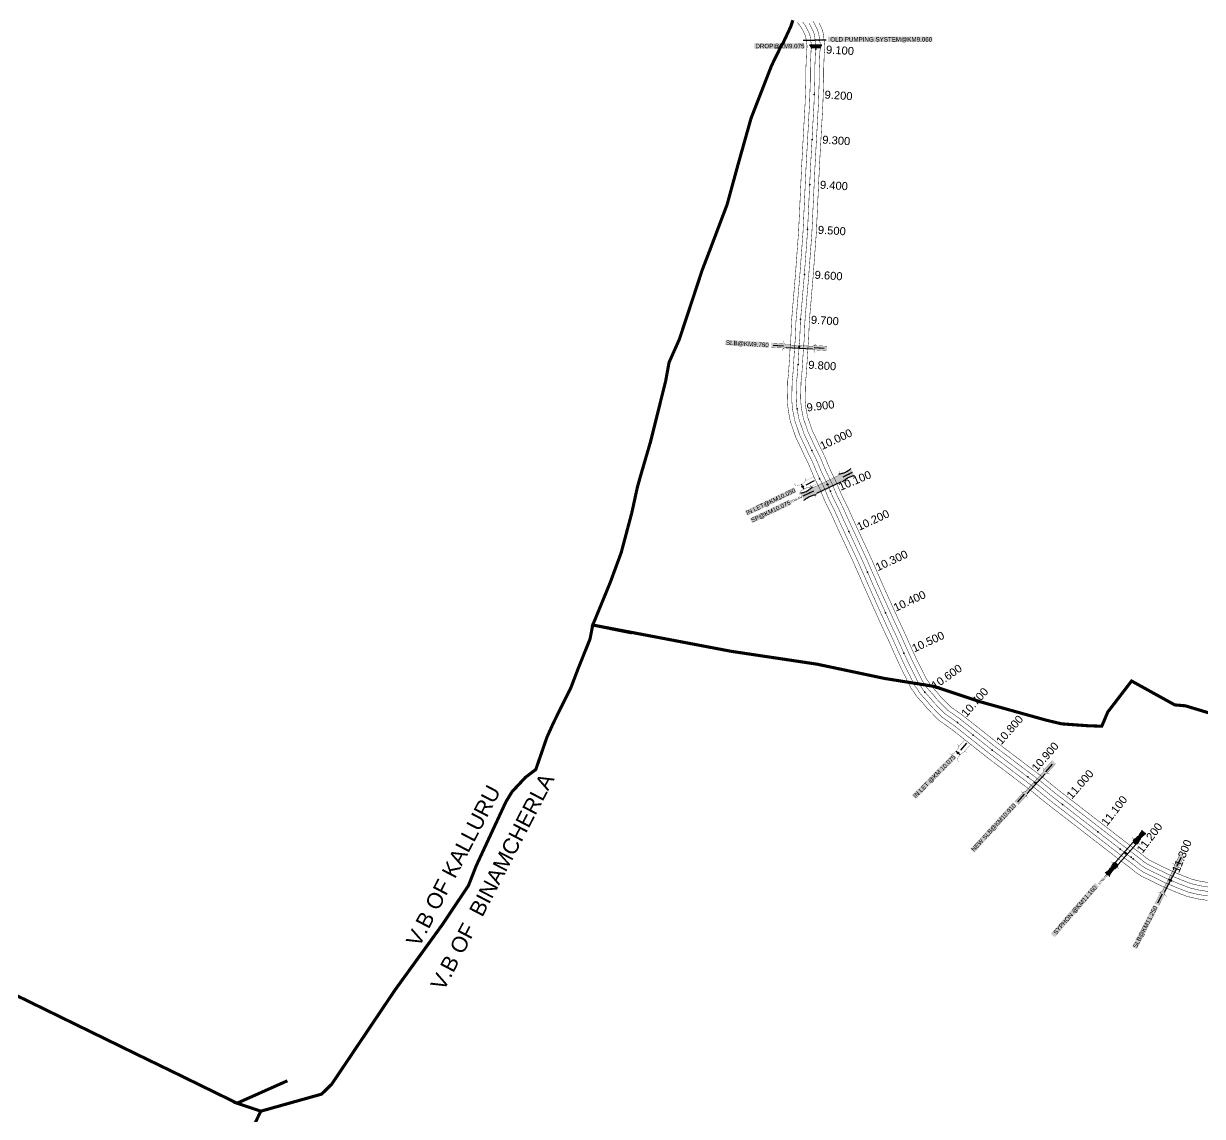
# Model space of a CAD drawing. Header units: inches. Extents: x 174104 to 230935, y 1583276 to 1631460.
# Drawn here: x 183449 to 186101, y 1613856 to 1616314 of the extents above; entities that cross this region are included whole.
import ezdxf
from ezdxf.enums import TextEntityAlignment as Align

# ---------------------------------------------------------------- set-up
doc = ezdxf.new("R2010")
doc.units = ezdxf.units.IN
doc.header["$LTSCALE"] = 15
doc.header["$MEASUREMENT"] = 0
doc.linetypes.add('ACAD_ISO02W100', pattern=[15, 12, -3])
doc.linetypes.add('HIDDEN2', pattern=[0.1875, 0.125, -0.0625])
for name, color, linetype in [('CANAL1', 7, 'Continuous'), ('CSMark', 72, 'Continuous'), ('STRUCTURE', 5, 'Continuous'), ('text2', 7, 'Continuous'), ('VB', 72, 'Continuous'), ('VILLAGE BOUNDRY', 5, 'Continuous')]:
    doc.layers.add(name, color=color, linetype=linetype)
doc.styles.get("Standard").update_dxf_attribs({"font": 'arial.ttf'})
doc.dimstyles.get("Standard").update_dxf_attribs({"dimtxt": 0.18, "dimasz": 0.18, "dimexe": 0.18, "dimexo": 0.0625, "dimgap": 0.09, "dimtad": 0, "dimtih": 1, "dimtoh": 1, "dimdec": 4, "dimzin": 0, "dimdsep": 46, "dimtxsty": 'Standard', "dimcen": 0.09, "dimadec": 0, "dimazin": 0, "dimtfac": 1, "dimtdec": 4, "dimtofl": 0, "dimtmove": 0, "dimatfit": 3, "dimfxl": 1, "dimtolj": 1, "dimtzin": 0, "dimarcsym": 0})

# ---------------------------------------------------------------- blocks, each defined once
blk = doc.blocks.new('DROP')
h = blk.add_hatch()
h.set_pattern_fill('ANSI31', color=1, scale=10, angle=45)
h.set_pattern_definition([(90, (-324.4107, -25.7687), (-1.25, 0), [])])
h.paths.add_polyline_path([(-9.9, -4.3), (-13.8, 4.1), (13.8, 4.1), (10.2, -4.3)])
at = {"layer": 'STRUCTURE', "color": 5, "const_width": 0.49}
blk.add_lwpolyline([(-9.9, -4.3), (-13.8, 4.1), (13.8, 4.1), (10.2, -4.3), (-9.9, -4.3)], dxfattribs=at)
at = {"layer": 'STRUCTURE', "color": 5}
blk.add_circle((0, 0), 1.33, dxfattribs=at)
blk = doc.blocks.new('SLB')
at = {"layer": 'STRUCTURE'}
h = blk.add_hatch(dxfattribs=at)
h.set_pattern_fill('DOTS', color=6, scale=20, angle=320.3722, style=0)
h.set_pattern_definition([(320.372247934, (-159.4327, -72.9564), (1.2786241598, 0.5641323054), [0, -1.25])])
h.paths.add_polyline_path([(769699.5, 1706871.1), (769699.5, 1706861.1), (769729.1, 1706861.1), (769732.1, 1706863.1), (769792.1, 1706863.1), (769795.1, 1706861.1), (769824.7, 1706861.1), (769824.7, 1706871.1), (769795.1, 1706871.1), (769792.1, 1706869.1), (769732.1, 1706869.1), (769729.1, 1706871.1)])
at = {"layer": 'STRUCTURE', "color": 6, "linetype": 'ACAD_ISO02W100', "ltscale": 0.5, "const_width": 0.5}
for points in [[(769699.5, 1706871.1), (769729.1, 1706871.1)], [(769795.1, 1706871.1), (769824.7, 1706871.1)], [(769699.5, 1706861.1), (769729.1, 1706861.1)], [(769795.1, 1706861.1), (769824.7, 1706861.1)]]:
    blk.add_lwpolyline(points, dxfattribs=at)
at = {"layer": 'STRUCTURE', "color": 6, "const_width": 0.628}
for points in [[(769726.1, 1706877.1), (769726.1, 1706873.1), (769732.1, 1706869.1), (769792.1, 1706869.1), (769798.1, 1706873.1), (769798.1, 1706877.1)], [(769726.1, 1706855.1), (769726.1, 1706859.1), (769732.1, 1706863.1), (769792.1, 1706863.1), (769798.1, 1706859.1), (769798.1, 1706855.1)]]:
    blk.add_lwpolyline(points, dxfattribs=at)
at = {"layer": 'STRUCTURE', "color": 6}
blk.add_lwpolyline([(769732.1, 1706863.1), (769792.1, 1706863.1)], dxfattribs=at)
blk.add_lwpolyline([(769732.1, 1706863.1), (769792.1, 1706863.1)], dxfattribs=at)
at = {"layer": 'STRUCTURE', "color": 0}
blk.add_circle((769762.1, 1706866.1), 1.24, dxfattribs=at)
for points in [[(769703.8, 1706866), (769726.7, 1706866)], [(769818.6, 1706865.8), (769795.7, 1706865.8)]]:
    blk.add_leader(points, dimstyle='Standard', override={"dimasz": 10, "dimgap": 0.09, "dimtad": 0}, dxfattribs=at)
blk = doc.blocks.new('OT')
at = {"layer": 'STRUCTURE', "color": 190}
for points, const_width in [([(769751.4, 1706595.8), (769729.4, 1706595.8)], 0.5), ([(769751.4, 1706579), (769729.4, 1706579)], 0.5), ([(769775.2, 1706601.8), (769775.2, 1706597.8), (769769.2, 1706593.8), (769761.8, 1706593.8), (769754.4, 1706593.8), (769748.4, 1706597.8), (769748.4, 1706601.8)], 0.5), ([(769748.4, 1706573), (769748.4, 1706577), (769754.4, 1706581), (769761.8, 1706581), (769761.8, 1706581), (769761.8, 1706581), (769769.2, 1706581), (769775.2, 1706577), (769775.2, 1706573)], 0.5), ([(769761.8, 1706593.8), (769761.8, 1706581)], 2.5)]:
    blk.add_lwpolyline(points, dxfattribs=dict(at, const_width=const_width))
at = {"layer": 'STRUCTURE', "color": 0}
blk.add_circle((769761.8, 1706587.4), 1.87, dxfattribs=at)
blk.add_leader([(769732.6, 1706587.4), (769753.8, 1706587.4)], dimstyle='Standard', override={"dimasz": 10, "dimgap": 0.09, "dimtad": 0}, dxfattribs=at)
blk = doc.blocks.new('SP')
at = {"layer": 'STRUCTURE'}
h = blk.add_hatch(dxfattribs=at)
h.set_pattern_fill('DASH', color=256, scale=8, style=0)
edge = h.paths.add_edge_path()
edge.add_spline(control_points=[(769825.7, 1706742.1), (769825.3, 1706741.8), (769823.8, 1706740.8), (769820.9, 1706740.3), (769817, 1706739.7), (769811.4, 1706738.9), (769804, 1706739.7), (769798.4, 1706741), (769795.6, 1706741.6)], knot_values=[0, 0, 0, 0, 1.613557, 5.24513, 8.624976, 13.470124, 22.190216, 30.746377, 30.746377, 30.746377, 30.746377], degree=3, periodic=0)
edge.add_line((769795.6, 1706741.6), (769792.6, 1706739.6))
edge.add_line((769792.6, 1706739.6), (769732.6, 1706739.6))
edge.add_line((769732.6, 1706739.6), (769729.6, 1706741.6))
edge.add_spline(control_points=[(769729.6, 1706741.6), (769726.9, 1706740.9), (769721.3, 1706739.5), (769713.9, 1706738.5), (769708.3, 1706739.1), (769704.4, 1706739.6), (769701.5, 1706740), (769700, 1706741), (769699.5, 1706741.3)], knot_values=[0, 0, 0, 0, 8.556161, 17.276253, 22.121402, 25.501247, 29.13282, 30.746377, 30.746377, 30.746377, 30.746377], degree=3, periodic=0)
edge.add_line((769699.5, 1706741.3), (769699.5, 1706722.1))
edge.add_spline(control_points=[(769699.5, 1706722.1), (769700, 1706722.4), (769701.4, 1706723.4), (769704.3, 1706724), (769708.2, 1706724.5), (769713.8, 1706725.3), (769721.2, 1706724.5), (769726.8, 1706723.3), (769729.6, 1706722.6)], knot_values=[0, 0, 0, 0, 1.613557, 5.24513, 8.624976, 13.470124, 22.190216, 30.746377, 30.746377, 30.746377, 30.746377], degree=3, periodic=0)
edge.add_line((769729.6, 1706722.6), (769732.6, 1706724.6))
edge.add_line((769732.6, 1706724.6), (769792.6, 1706724.6))
edge.add_line((769792.6, 1706724.6), (769795.6, 1706722.6))
edge.add_spline(control_points=[(769795.6, 1706722.6), (769798.4, 1706723.3), (769803.9, 1706724.8), (769811.3, 1706725.8), (769817, 1706725.1), (769820.9, 1706724.7), (769823.8, 1706724.2), (769825.2, 1706723.3), (769825.7, 1706723)], knot_values=[0, 0, 0, 0, 8.556161, 17.276253, 22.121402, 25.501247, 29.13282, 30.746377, 30.746377, 30.746377, 30.746377], degree=3, periodic=0)
edge.add_line((769825.7, 1706723), (769825.7, 1706742.1))
h.paths.add_polyline_path([(769764.2, 1706732.1, -1), (769761.1, 1706732.1, -1)], flags=0)
h.paths.add_polyline_path([(769761.1, 1706732.1, 1), (769764.2, 1706732.1, 1)], flags=16)
at = {"layer": 'STRUCTURE', "const_width": 0.628}
for points in [[(769726.6, 1706747.6), (769726.6, 1706743.6), (769732.6, 1706739.6), (769792.6, 1706739.6), (769798.6, 1706743.6), (769798.6, 1706747.6)], [(769726.6, 1706716.6), (769726.6, 1706720.6), (769732.6, 1706724.6), (769792.6, 1706724.6), (769798.6, 1706720.6), (769798.6, 1706716.6)]]:
    blk.add_lwpolyline(points, dxfattribs=at)
at = {"layer": 'STRUCTURE', "color": 3}
blk.add_lwpolyline([(769732.6, 1706724.6), (769792.6, 1706724.6)], dxfattribs=at)
blk.add_lwpolyline([(769732.6, 1706724.6), (769792.6, 1706724.6)], dxfattribs=at)
at = {"layer": 'STRUCTURE', "color": 0}
blk.add_circle((769762.6, 1706732.1), 1.55, dxfattribs=at)
at = {"layer": 'STRUCTURE'}
for points in [[(769699.5, 1706741.3), (769700.9, 1706740.5), (769704.4, 1706739.6), (769707.8, 1706739.2), (769712.6, 1706738.8), (769721.3, 1706739.7), (769729.6, 1706741.6)], [(769825.7, 1706742.1), (769824.3, 1706741.3), (769820.8, 1706740.3), (769817.5, 1706739.8), (769812.7, 1706739.2), (769804, 1706739.9), (769795.6, 1706741.6)], [(769699.5, 1706722.1), (769700.9, 1706723), (769704.4, 1706724), (769707.7, 1706724.5), (769712.5, 1706725), (769721.2, 1706724.4), (769729.6, 1706722.6)], [(769825.7, 1706723), (769824.3, 1706723.8), (769820.8, 1706724.7), (769817.4, 1706725.1), (769812.6, 1706725.5), (769803.9, 1706724.6), (769795.6, 1706722.6)]]:
    blk.add_spline(points, degree=3, dxfattribs=at)
at = {"layer": 'STRUCTURE', "color": 0}
blk.add_text('STREAM', height=5, dxfattribs=at).set_placement((769684.3, 1706732.1), align=Align.MIDDLE_CENTER)
for points in [[(769727.4, 1706732.1), (769700.8, 1706732.1)], [(769824.4, 1706732.1), (769800.5, 1706732.1)]]:
    blk.add_leader(points, dimstyle='Standard', override={"dimasz": 10, "dimgap": 0.09, "dimtad": 0}, dxfattribs=at)
blk = doc.blocks.new('UT')
at = {"layer": 'STRUCTURE'}
h = blk.add_hatch(dxfattribs=at)
h.set_pattern_fill('DASH', color=150, scale=8, angle=-39.6278, style=0)
h.set_pattern_definition([(320.372247933, (-4370.464, -6260.8811), (1.40800153113, 0.132407282), [1, -1])])
h.paths.add_polyline_path([(765163, 1700681.9), (765165.6, 1700680.6), (765167.2, 1700680.3), (765169.1, 1700680), (765172.4, 1700679.6), (765176.4, 1700679.3), (765179.5, 1700679.5), (765183.1, 1700679.9), (765187.7, 1700680.9), (765188.9, 1700681.2), (765193.1, 1700682.2), (765196.1, 1700680.2), (765196.1, 1700672.2), (765193.1, 1700670.2), (765190.5, 1700670.8), (765188.1, 1700671.3), (765185.5, 1700671.8), (765183.6, 1700672.1), (765181, 1700672.5), (765180.3, 1700672.5), (765178.5, 1700672.6), (765176.7, 1700672.6), (765174.6, 1700672.5), (765172.5, 1700672.3), (765170.4, 1700672), (765168.5, 1700671.7), (765166.1, 1700671.2), (765165, 1700670.8), (765163, 1700669.7)])
h.paths.add_polyline_path([(765259.1, 1700682.2), (765256.1, 1700680.2), (765256.1, 1700672.2), (765259.1, 1700670.2), (765261.9, 1700671), (765264.4, 1700671.6), (765266.4, 1700672), (765269.1, 1700672.5), (765272.7, 1700673), (765276.1, 1700673.1), (765278.6, 1700672.9), (765281.2, 1700672.7), (765283.9, 1700672.3), (765286.4, 1700671.9), (765288, 1700671.3), (765289.2, 1700670.6), (765289.1, 1700682.7), (765287.6, 1700681.8), (765285.7, 1700681.2), (765283, 1700680.7), (765281.2, 1700680.4), (765276.7, 1700679.9), (765272.7, 1700679.9), (765268.7, 1700680.3), (765264.8, 1700681), (765261.2, 1700681.7)])
at = {"layer": 'STRUCTURE', "color": 150, "const_width": 0.628}
for points in [[(765190.1, 1700688.2), (765190.1, 1700684.2), (765196.1, 1700680.2), (765256.1, 1700680.2), (765262.1, 1700684.2), (765262.1, 1700688.2)], [(765190.1, 1700664.2), (765190.1, 1700668.2), (765196.1, 1700672.2), (765256.1, 1700672.2), (765262.1, 1700668.2), (765262.1, 1700664.2)]]:
    blk.add_lwpolyline(points, dxfattribs=at)
at = {"layer": 'STRUCTURE', "color": 150}
for points in [[(765196.1, 1700680.2), (765256.1, 1700680.2)], [(765196.1, 1700672.2), (765256.1, 1700672.2)], [(765196.1, 1700672.2), (765256.1, 1700672.2)]]:
    blk.add_lwpolyline(points, dxfattribs=at)
at = {"layer": 'STRUCTURE', "color": 0}
blk.add_circle((765226.1, 1700676.2), 1.89, dxfattribs=at)
at = {"layer": 'STRUCTURE', "color": 150}
for points in [[(765163, 1700681.9), (765164.4, 1700681.1), (765167.9, 1700680.2), (765171.2, 1700679.8), (765176.1, 1700679.4), (765184.7, 1700680.3), (765193.1, 1700682.2)], [(765163, 1700669.7), (765164.3, 1700670.6), (765167.8, 1700671.6), (765171.2, 1700672.1), (765176, 1700672.6), (765184.7, 1700672), (765193.1, 1700670.2)], [(765289.1, 1700682.7), (765287.8, 1700681.9), (765284.3, 1700680.9), (765280.9, 1700680.4), (765276.1, 1700679.8), (765267.4, 1700680.5), (765259.1, 1700682.2)], [(765289.2, 1700670.6), (765287.8, 1700671.4), (765284.2, 1700672.3), (765280.9, 1700672.7), (765276.1, 1700673.1), (765267.4, 1700672.2), (765259.1, 1700670.2)]]:
    blk.add_spline(points, degree=3, dxfattribs=at)
at = {"layer": 'STRUCTURE', "color": 0}
blk.add_text('STREAM', height=5, dxfattribs=at).set_placement((765148.2, 1700675.8), align=Align.MIDDLE_CENTER)
for points in [[(765190.9, 1700676), (765164.2, 1700675.8)], [(765289.3, 1700676.7), (765265.4, 1700676.4)]]:
    blk.add_leader(points, dimstyle='Standard', override={"dimasz": 10, "dimgap": 0.09, "dimtad": 0}, dxfattribs=at)

msp = doc.modelspace()

# ---------------------------------------------------------------- linework, layer by layer
at = {"layer": 'CANAL1', "color": 200, "const_width": 1}
for points in [[(185190.34397, 1616316.54353), (185194.22979, 1616311.51716), (185199.67154, 1616304.14945), (185203.37922, 1616297.10225), (185207.7931, 1616288.08304), (185208.85188, 1616284.7023), (185209.51784, 1616280.43486), (185210.45473, 1616273.2656), (185211.72832, 1616265.74888), (185211.96167, 1616260.40733), (185210.93031, 1616253.94113), (185209.42312, 1616214.40801), (185209.48121, 1616189.2714), (185207.61884, 1616135.07088), (185199.8517, 1615993.64678), (185192.88557, 1615845.08188), (185185.53944, 1615745.71483), (185179.47426, 1615674.23741), (185177.03079, 1615644.01607), (185175.47323, 1615603.23333), (185174.54887, 1615594.70784), (185171.09609, 1615539.03754), (185170.06062, 1615524.52066), (185168.43404, 1615510.04217), (185168.24153, 1615499.79983), (185168.01558, 1615487.91928), (185167.55587, 1615477.73697), (185167.85334, 1615463.03656), (185168.78943, 1615452.14097), (185170.27745, 1615440.34175), (185172.29893, 1615430.28554), (185174.43899, 1615419.10286), (185181.78258, 1615397.74512), (185186.33558, 1615384.14809), (185194.35161, 1615367.3815), (185205.27646, 1615343.91087), (185214.7435, 1615324.88956), (185227.31545, 1615294.50944), (185238.73473, 1615271.42899), (185241.44181, 1615265.24255), (185245.10024, 1615256.53163), (185252.60574, 1615238.69712), (185266.16505, 1615211.39314), (185279.06476, 1615182.5753), (185304.12295, 1615128.53491), (185318.49637, 1615097.44482), (185343.05733, 1615041.33442), (185358.73823, 1615006.25077), (185381.51552, 1614955.90056), (185394.6899, 1614927.79582), (185409.08531, 1614895.51704), (185421.71452, 1614867.77151), (185429.58677, 1614851.93438), (185434.33577, 1614842.75709), (185438.08484, 1614834.74811), (185442.18308, 1614826.75499), (185446.62149, 1614817.83103), (185451.43738, 1614811.96703), (185457.11127, 1614802.58991), (185465.29095, 1614793.26353), (185474.11521, 1614783.68795), (185481.57975, 1614774.37158), (185493.4587, 1614762.11078), (185508.41622, 1614747.05268), (185517.77087, 1614740.36556), (185537.07023, 1614726.7645), (185617.36758, 1614663.23028), (185669.57986, 1614623.70136), (185714.28078, 1614589.85112), (185750.36465, 1614560.32422), (185915.81555, 1614432.42143), (185941.7481, 1614412.8401), (185951.57697, 1614404.61395), (185963.98376, 1614396.52927), (186015.85777, 1614371.15792), (186041.39808, 1614360.58927), (186066.12265, 1614350.97723), (186088.86435, 1614345.50679), (186112.31204, 1614341.87577)], [(185239.05078, 1616315.20975), (185245.0569, 1616302.93696), (185247.91412, 1616293.8137), (185249.11616, 1616286.11114), (185250.01927, 1616279.2004), (185251.58168, 1616269.97912), (185252.10033, 1616258.10667), (185250.80969, 1616250.01487), (185249.42488, 1616213.69199), (185249.48279, 1616188.6306), (185247.58116, 1616133.28712), (185239.8003, 1615991.61322), (185232.81643, 1615842.67012), (185225.41456, 1615742.54917), (185219.33774, 1615670.93459), (185216.96921, 1615641.63993), (185215.39077, 1615600.31067), (185214.41513, 1615591.31216), (185211.00791, 1615536.37646), (185209.90138, 1615520.86334), (185208.39196, 1615507.42783), (185208.23447, 1615499.04817), (185207.99842, 1615486.63672), (185207.57413, 1615477.23903), (185207.81866, 1615465.15544), (185208.57457, 1615456.35703), (185209.78055, 1615446.79425), (185211.55107, 1615437.98646), (185213.19101, 1615429.41714), (185219.66142, 1615410.59888), (185223.48442, 1615399.18191), (185230.52839, 1615384.4485), (185241.31954, 1615361.26513), (185251.1725, 1615341.46844), (185263.76255, 1615311.04456), (185275.00327, 1615288.32501), (185278.20619, 1615281.00545), (185281.97976, 1615272.02037), (185288.98825, 1615255.36688), (185302.34695, 1615228.46686), (185315.46524, 1615199.1607), (185340.42105, 1615145.34109), (185354.97563, 1615113.85918), (185379.63867, 1615057.51558), (185395.21977, 1615022.65523), (185417.84848, 1614972.63344), (185431.0681, 1614944.43218), (185445.55469, 1614911.94896), (185457.83748, 1614884.96449), (185465.26123, 1614870.02962), (185470.22623, 1614860.43491), (185474.00716, 1614852.35789), (185477.88892, 1614844.78701), (185480.41451, 1614839.70897), (185484.17262, 1614835.13297), (185489.50873, 1614826.31409), (185495.03905, 1614820.00847), (185504.46679, 1614809.77805), (185511.61825, 1614800.85242), (185522.0133, 1614790.12322), (185534.41978, 1614777.63332), (185540.92313, 1614772.98444), (185561.01977, 1614758.8215), (185641.85242, 1614694.86372), (185693.72414, 1614655.59264), (185739.02922, 1614621.28488), (185775.26735, 1614591.63178), (185940.10045, 1614464.20657), (185966.6519, 1614444.1579), (185975.41703, 1614436.82205), (185983.76424, 1614431.38273), (186032.30823, 1614407.64008), (186056.29392, 1614397.71473), (186078.10135, 1614389.23677), (186096.61565, 1614384.78321), (186119.79196, 1614381.19423)]]:
    msp.add_lwpolyline(points, dxfattribs=at)
at = {"layer": 'CANAL1', "color": 5, "const_width": 1}
for points in [[(185202.20839, 1616317.54658), (185208.16727, 1616309.47872), (185212.29711, 1616301.62913), (185217.10905, 1616291.79652), (185218.61744, 1616286.98015), (185219.41742, 1616281.85393), (185220.34587, 1616274.7493), (185221.69166, 1616266.80644), (185221.99634, 1616259.83216), (185220.90016, 1616252.95956), (185219.42356, 1616214.229), (185219.4816, 1616189.1112), (185217.60942, 1616134.62494), (185209.83885, 1615993.13839), (185202.86828, 1615844.47894), (185195.50822, 1615744.92342), (185189.44013, 1615673.4117), (185187.0154, 1615643.42203), (185185.45261, 1615602.50266), (185184.51544, 1615593.85892), (185181.07405, 1615538.37227), (185180.02081, 1615523.60633), (185178.42352, 1615509.38859), (185178.23977, 1615499.61192), (185178.01129, 1615487.59864), (185177.56043, 1615477.61248), (185177.84467, 1615463.56628), (185178.73572, 1615453.19498), (185180.15323, 1615441.95488), (185182.11197, 1615432.21077), (185184.127, 1615421.68143), (185191.25229, 1615400.95856), (185195.62279, 1615387.90655), (185203.3958, 1615371.64825), (185214.28723, 1615348.24943), (185223.85075, 1615329.03428), (185236.42723, 1615298.64322), (185247.80186, 1615275.653), (185250.63291, 1615269.18328), (185254.32012, 1615260.40382), (185261.70137, 1615242.86456), (185275.21053, 1615215.66157), (185288.16488, 1615186.72165), (185313.19747, 1615132.73645), (185327.61619, 1615101.54841), (185352.20267, 1615045.37971), (185367.85862, 1615010.35189), (185390.59876, 1614960.08378), (185403.78445, 1614931.95491), (185418.20266, 1614899.62502), (185430.74526, 1614872.06975), (185438.50538, 1614856.45819), (185443.30838, 1614847.17654), (185447.06542, 1614839.15055), (185451.10954, 1614831.263), (185455.06974, 1614823.30051), (185459.62119, 1614817.75851), (185465.21063, 1614808.52096), (185472.72797, 1614799.94976), (185481.70311, 1614790.21048), (185489.08937, 1614780.99179), (185500.59735, 1614769.11389), (185514.91711, 1614754.69784), (185523.55894, 1614748.52028), (185543.05761, 1614734.77875), (185623.48879, 1614671.13864), (185675.61593, 1614631.67418), (185720.46789, 1614597.70956), (185756.59033, 1614568.15111), (185921.88678, 1614440.36771), (185947.97405, 1614420.66955), (185957.53699, 1614412.66597), (185968.92888, 1614405.24264), (186019.97038, 1614380.27846), (186045.12204, 1614369.87063), (186069.11733, 1614360.54211), (186090.80217, 1614355.32589), (186114.18202, 1614351.70539)], [(185225.15873, 1616320.13728), (185230.13289, 1616310.68287), (185235.74095, 1616299.22348), (185238.14856, 1616291.53585), (185239.21658, 1616284.69207), (185240.12813, 1616277.7167), (185241.61834, 1616268.92156), (185242.06566, 1616258.68184), (185240.83984, 1616250.99644), (185239.42444, 1616213.871), (185239.4824, 1616188.7908), (185237.59058, 1616133.73306), (185229.81315, 1615992.12161), (185222.83372, 1615843.27306), (185215.44578, 1615743.34058), (185209.37187, 1615671.7603), (185206.9846, 1615642.23397), (185205.41139, 1615601.04134), (185204.44856, 1615592.16108), (185201.02995, 1615537.04173), (185199.94119, 1615521.77767), (185198.40248, 1615508.08141), (185198.23623, 1615499.23608), (185198.00271, 1615486.95736), (185197.56957, 1615477.36352), (185197.82733, 1615464.62572), (185198.62828, 1615455.30302), (185199.90477, 1615445.18112), (185201.73803, 1615436.06123), (185203.503, 1615426.83857), (185210.19171, 1615407.38544), (185214.19721, 1615395.42345), (185221.4842, 1615380.18175), (185232.30877, 1615356.92657), (185242.06525, 1615337.32372), (185254.65077, 1615306.91078), (185265.93614, 1615284.101), (185269.01509, 1615277.06472), (185272.75988, 1615268.14818), (185279.89263, 1615251.19944), (185293.30147, 1615224.19843), (185306.36512, 1615195.01435), (185331.34653, 1615141.13955), (185345.85581, 1615109.75559), (185370.49333, 1615053.47029), (185386.09938, 1615018.55411), (185408.76524, 1614968.45022), (185421.97355, 1614940.27309), (185436.43734, 1614907.84098), (185448.80674, 1614880.66625), (185456.34262, 1614865.50581), (185461.25362, 1614856.01546), (185465.02658, 1614847.95545), (185468.96246, 1614840.279), (185471.96626, 1614834.23949), (185475.98881, 1614829.34149), (185481.40937, 1614820.38304), (185487.60203, 1614813.32224), (185496.87889, 1614803.25552), (185504.10863, 1614794.23221), (185514.87465, 1614783.12011), (185527.91889, 1614769.98816), (185535.13506, 1614764.82972), (185555.03239, 1614750.80725), (185635.73121, 1614686.95536), (185687.68807, 1614647.61982), (185732.84211, 1614613.42644), (185769.04167, 1614583.80489), (185934.02922, 1614456.26029), (185960.42595, 1614436.32845), (185969.45701, 1614428.77003), (185978.81912, 1614422.66936), (186028.19562, 1614398.51954), (186052.56996, 1614388.43337), (186075.10667, 1614379.67189), (186094.67783, 1614374.96411), (186117.92198, 1614371.36461)]]:
    msp.add_lwpolyline(points, dxfattribs=at)
at = {"layer": 'CANAL1', "color": 1, "linetype": 'HIDDEN2', "ltscale": 4, "const_width": 1}
msp.add_lwpolyline([(185216.663, 1616314.808), (185221.215, 1616306.156), (185226.425, 1616295.51), (185228.383, 1616289.258), (185229.317, 1616283.273), (185230.237, 1616276.233), (185231.655, 1616267.864), (185232.031, 1616259.257), (185230.87, 1616251.978), (185229.424, 1616214.05), (185229.482, 1616188.951), (185227.6, 1616134.179), (185219.826, 1615992.63), (185212.851, 1615843.876), (185205.477, 1615744.132), (185199.406, 1615672.586), (185197, 1615642.828), (185195.432, 1615601.772), (185194.482, 1615593.01), (185191.63272, 1615547.07011), (185191.052, 1615537.707), (185189.981, 1615522.692), (185188.413, 1615508.735), (185188.238, 1615499.424), (185188.007, 1615487.278), (185187.565, 1615477.488), (185187.836, 1615464.096), (185188.682, 1615454.249), (185190.029, 1615443.568), (185191.925, 1615434.136), (185193.815, 1615424.26), (185200.722, 1615404.172), (185204.91, 1615391.665), (185212.44, 1615375.915), (185223.298, 1615352.588), (185232.958, 1615333.179), (185245.539, 1615302.777), (185256.869, 1615279.877), (185259.824, 1615273.124), (185263.54, 1615264.276), (185270.797, 1615247.032), (185284.256, 1615219.93), (185297.265, 1615190.868), (185322.272, 1615136.938), (185336.736, 1615105.652), (185361.348, 1615049.425), (185376.979, 1615014.453), (185399.682, 1614964.267), (185412.879, 1614936.114), (185427.32, 1614903.733), (185439.776, 1614876.368), (185447.424, 1614860.982), (185452.281, 1614851.596), (185456.046, 1614843.553), (185460.036, 1614835.771), (185463.518, 1614828.77), (185467.805, 1614823.55), (185473.31, 1614814.452), (185480.165, 1614806.636), (185489.291, 1614796.733), (185496.599, 1614787.612), (185507.736, 1614776.117), (185521.418, 1614762.343), (185529.347, 1614756.675), (185549.045, 1614742.793), (185629.61, 1614679.047), (185681.652, 1614639.647), (185726.655, 1614605.568), (185762.816, 1614575.978), (185927.958, 1614448.314), (185954.2, 1614428.499), (185963.497, 1614420.718), (185973.874, 1614413.956), (186024.083, 1614389.399), (186048.846, 1614379.152), (186072.112, 1614370.107), (186092.74, 1614365.145), (186116.052, 1614361.535)], dxfattribs=at)
at = {"layer": 'text2', "color": 3, "linetype": 'Continuous', "const_width": 3}
msp.add_lwpolyline([(185202.92961, 1616276.07426), (185255.08431, 1616277.32347)], dxfattribs=at)
at = {"layer": 'text2', "color": 3, "linetype": 'Continuous'}
for p in [(185231.5346, 1616256.14476), (185228.30736, 1616154.76523), (185223.16459, 1616053.41908), (185217.92441, 1615952.07525), (185213.17128, 1615850.70662), (185205.87324, 1615749.49171), (185197.44748, 1615648.3625), (185191.63272, 1615547.07007), (185189.56912, 1615447.21463), (185222.93381, 1615353.37041), (185264.37207, 1615262.29884), (185306.28564, 1615171.41411), (185347.81865, 1615080.33328), (185388.54518, 1614988.88543), (185430.02932, 1614897.78081), (185477.26457, 1614809.94304), (185550.057, 1614741.99227), (185628.56263, 1614679.87572), (185708.35711, 1614619.42427), (185786.8918, 1614557.36606), (185866.09311, 1614496.13902), (185945.44536, 1614435.10952), (186032.15517, 1614386.05871)]:
    msp.add_point(p, dxfattribs=at)
at = {"layer": 'text2', "color": 2, "linetype": 'Continuous'}
for p in [(185231.87403, 1616262.85021), (185239, 1616277, 194), (185194.10883, 1615586.99325), (185191.63272, 1615547.07011, 192), (185240, 1615290, 191), (185257.94666, 1615277.41424), (185585.76988, 1614713.73492), (185725.37628, 1614606.53633), (185916.41216, 1614457.23958, 187), (185940.74327, 1614438.66), (186027.43597, 1614388.01153)]:
    msp.add_point(p, dxfattribs=at)
at = {"layer": 'VILLAGE BOUNDRY', "linetype": 'HIDDEN2', "ltscale": 20, "const_width": 7}
for points in [[(185180.009, 1616321.61867), (185175.23608, 1616307.05963), (185158.02749, 1616270.34701), (185154.18885, 1616264.75548), (185131.90548, 1616218.97067), (185086, 1616101), (185055.96554, 1615994.22607), (185032.17812, 1615907.146), (184992.05501, 1615801.11394), (184976.02233, 1615759.39177), (184951.54819, 1615685.10326), (184924.53767, 1615603.4397), (184901.56724, 1615551.80084), (184893.82547, 1615509.68494), (184859.81239, 1615373.25073), (184837.78521, 1615298.0969), (184830.0694, 1615270.27374), (184817.89292, 1615214.34716), (184793.99539, 1615124.36935), (184769.4674, 1615057.54578), (184729.92716, 1614961.21443), (184817.8355, 1614943.49531), (184729.92716, 1614961.21443), (184723.64363, 1614929.40633), (184697.67618, 1614864.75901), (184680.89453, 1614820.82822), (184641.70381, 1614741.72246), (184626.76108, 1614708.65691), (184601.69034, 1614636.08048), (184578.75581, 1614618.78902), (184548.38455, 1614586.2639), (184534.67885, 1614563.83809), (184496.62198, 1614481.90166), (184467.68698, 1614419.57521), (184450.31564, 1614375.21387), (184391.83064, 1614287.70041), (184285.23429, 1614140.56244), (184142.69177, 1613928.49001), (184120.04811, 1613906.04807), (183983.23142, 1613867.65536)], [(180703.81677, 1616274.89671), (180867.18311, 1616023.32273), (180942.5644, 1615902.50866), (181004.72633, 1615848.00843), (181035.92385, 1615791.66144), (181127.39775, 1615703.63013), (181346.79531, 1615485.52839), (181489.12353, 1615451.30342), (181678.33285, 1615375.19362), (181875.67327, 1615134.12), (182084.72782, 1614880.00741), (182149.83824, 1614805.11903), (182293.33952, 1614683.87658), (182434.73422, 1614578.85211), (182483.59632, 1614612.52829), (183085.76749, 1614304.59237), (183397.58349, 1614145.45874), (183707.92952, 1613993.73509), (183789.51668, 1613954.14864), (183929.70485, 1613885.5791), (184042.92983, 1613936.06172), (183929.70485, 1613885.5791), (183983.23142, 1613867.65536), (183963.86378, 1613828.2017)], [(184729.92716, 1614961.21443), (185040.8449, 1614902.11566), (185234.683, 1614873.05335), (185385.87681, 1614841.08497), (185497.07716, 1614823.27225), (185600.81525, 1614788.74808), (185750.22503, 1614747.10302), (185784.58814, 1614738.89939), (185842.32493, 1614734.70644), (185875.01967, 1614733.54673), (185888.49371, 1614765.50676), (185942.02801, 1614835.24961), (186039.1104, 1614781.54178), (186062.93124, 1614779.4887), (186125.33514, 1614760.65388)]]:
    msp.add_lwpolyline(points, dxfattribs=at)

# ---------------------------------------------------------------- block references
msp.add_blockref('DROP', (185231.87403, 1616262.85021))
at = {"layer": 'STRUCTURE', "color": 0}
for name, p, rotation in [('SLB', (-683434.569, -43150.39075), 356.634773611616), ('SP', (226348.93247, -256561.4057), 25.5336783319152), ('OT', (106780.84706, 3485786.81324), 206.6786290626312), ('OT', (-584376.24946, 3321185.80656), 228.5613989324634), ('SLB', (924436.71853, -105925.66094), 47.5107029305683), ('UT', (965965.76906, -79486.20916), 48.95108082629292), ('SLB', (1355982.59859, 152495.26359), 62.94475744593005)]:
    msp.add_blockref(name, p, dxfattribs=dict(at, rotation=rotation))

# ---------------------------------------------------------------- texts
at = {"layer": 'CSMark', "color": 1}
for s, rotation, p in [('9.100', 356.57418474, (185254.71466, 1616255.84187, 288)), ('9.200', 356.57418474, (185251.48742, 1616154.46233, 288)), ('9.300', 356.57418474, (185246.34466, 1616053.11619, 288)), ('9.400', 356.57418474, (185241.10447, 1615951.77236, 288)), ('9.500', 356.57418474, (185236.35135, 1615850.40373, 288)), ('9.600', 356.57418474, (185229.0533, 1615749.18881, 288)), ('9.700', 356.57418474, (185220.62754, 1615648.0596, 288)), ('9.800', 356.57418474, (185214.81278, 1615546.76722, 288)), ('9.900', 7.18772774, (185210.96645, 1615450.17834)), ('10.000', 24.96052671, (185242.31436, 1615362.91941)), ('10.100', 22.82340331, (185284.04439, 1615271.23929)), ('10.200', 24.87685596, (185325.5949, 1615181.11858)), ('10.300', 24.87685596, (185367.12791, 1615090.03774)), ('10.400', 24.87685596, (185407.63976, 1614999.06446)), ('10.500', 24.87685596, (185449.33858, 1614907.48527)), ('10.600', 35.06345423, (185494.55317, 1614822.90947)), ('10.700', 48.68833188, (185563.80466, 1614758.66638)), ('10.800', 48.68833188, (185642.31029, 1614696.54983)), ('10.900', 48.68833188, (185722.10478, 1614636.09838)), ('11.000', 48.68833188, (185800.63946, 1614574.04017)), ('11.100', 52.29397073, (185879.53585, 1614513.04874)), ('11.200', 52.94401028, (185959.20529, 1614451.78564)), ('11.300', 67.52008804, (186040.28204, 1614406.07207))]:
    msp.add_text(s, height=18, rotation=rotation, dxfattribs=at).set_placement(p, align=Align.MIDDLE_LEFT)
at = {"layer": 'STRUCTURE', "color": 5, "char_height": 10, "attachment_point": 1, "bg_fill": 1, "box_fill_scale": 1.1, "bg_fill_color": 7, "bg_fill_true_color": 16777215, "bg_fill_transparency": 0}
for s, insert, width in [('\\pi0.1; OLD PUMPING SYSTEM@KM9.060 ', (185260.23702, 1616283.58163), 232.5351978), ('\\pi1.17776;DROP@KM9.075', (185094.60362, 1616268.52498), 109.9976808)]:
    msp.add_mtext(s, dxfattribs=dict(at, insert=insert, width=width))
for s, insert, width, rotation in [('SLB@KM9.760', (185029.78778, 1615601.59748), 95.9321965, 356.63477361), ('IN LET@KM10.050', (185073.33567, 1615217.25227), 120.8776262, 25.53367833), ('SP@KM10.075', (185084.70669, 1615200.52515), 96.041337, 25.53367833), ('IN LET @KM 10.075', (185449.31923, 1614578.20103), 128.6402456, 45.31586533), ('NEW SLB@KM10.910', (185580.45826, 1614457.38486), 140.1750341, 47.51070293), ('\\pi5.02271;SYPHON @KM11.160', (185761.68812, 1614266.76748), 149.4929059, 48.95108083), ('SLB@KM11.250', (185944.60594, 1614238.01908), 103.7016371, 62.94475745)]:
    msp.add_mtext(s, dxfattribs=dict(at, insert=insert, width=width, rotation=rotation))
at = {"layer": 'VB', "color": 1}
for s, p in [('V.B OF  BINAMCHERLA ', (184379.04938, 1614144.24688)), ('V.B OF KALLURU', (184323.74477, 1614242.63776))]:
    msp.add_text(s, height=35, rotation=62.46116717, dxfattribs=at).set_placement(p, align=Align.MIDDLE_LEFT)

doc.saveas('drawing.dxf')
